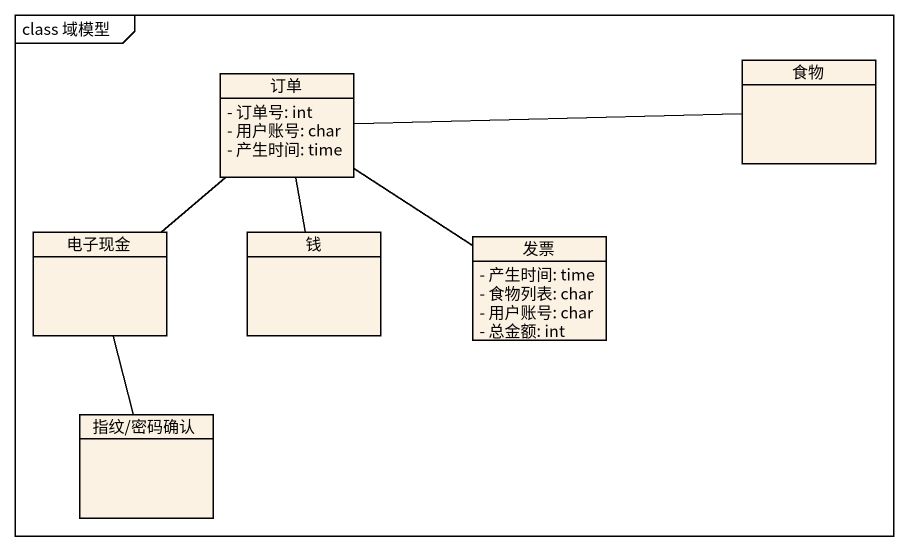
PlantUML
@startuml
mainframe class 域模型
hide circle
hide empty members
skinparam classAttributeIconSize 0
class 食物
class 订单 {
  - 订单号: int
  - 用户账号: char
  - 产生时间: time
}
class 电子现金
class 钱
class 发票 {
  - 产生时间: time
  - 食物列表: char
  - 用户账号: char
  - 总金额: int
}
class "指纹/密码确认" as 指纹_密码确认
订单 -right- 食物
订单 -- 电子现金
订单 -- 钱
订单 -- 发票
电子现金 -- 指纹_密码确认
@enduml
